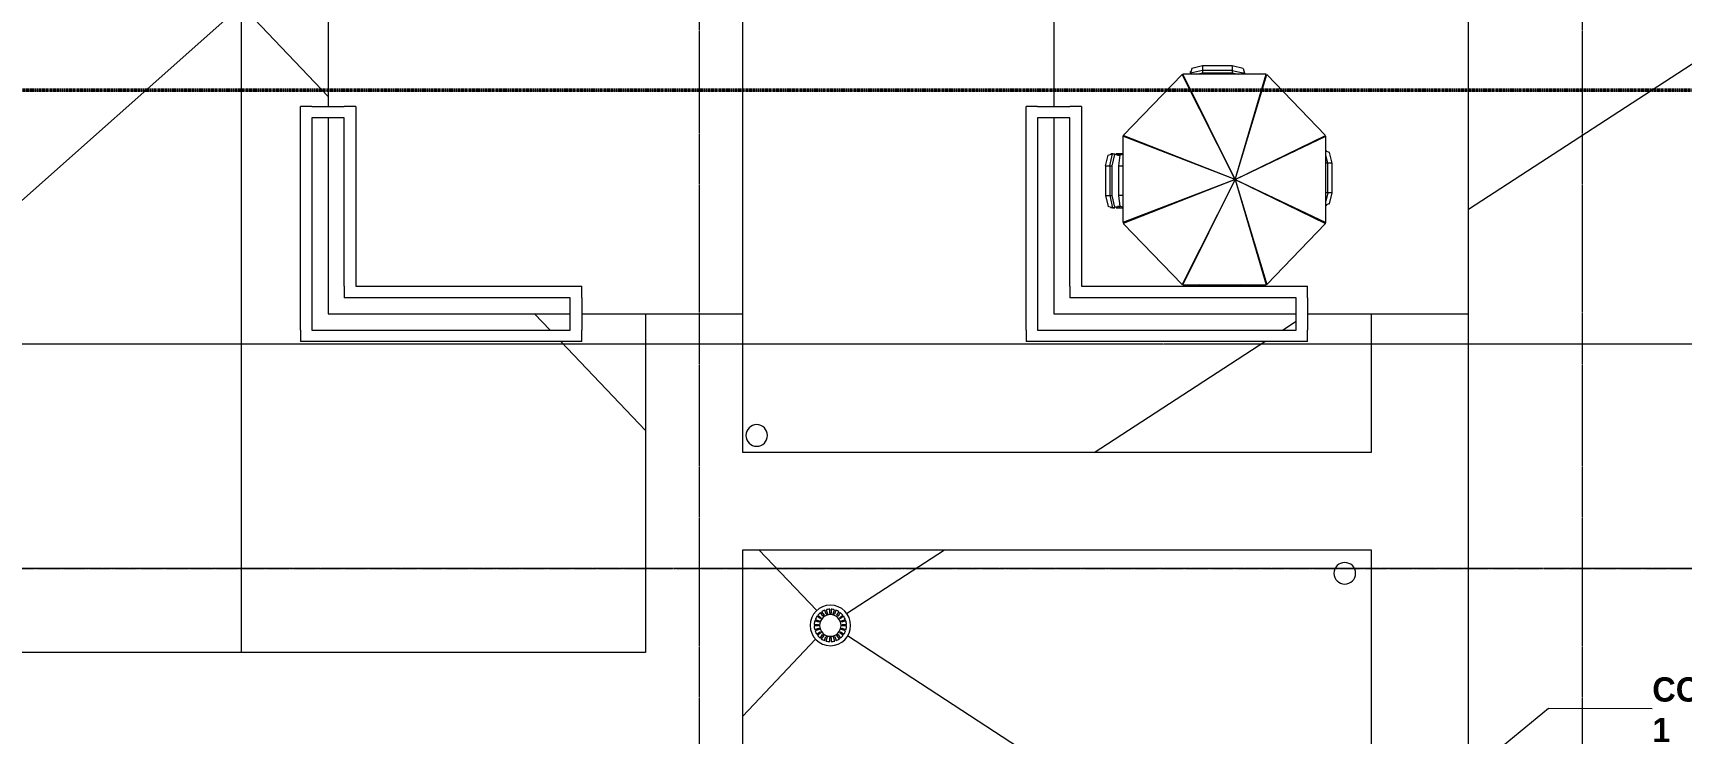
# Model space of a CAD drawing. Header units: inches. Extents: x -4266 to -1814, y 9706 to 12441.
# Drawn here: x -2747 to -2137, y 11009 to 11269 of the extents above; entities that cross this region are included whole.
import ezdxf

# ---------------------------------------------------------------- set-up
doc = ezdxf.new("R2010")
doc.units = ezdxf.units.IN
doc.header["$MEASUREMENT"] = 0
for name, pattern in [('Aligning Line 1_8_', [0.25, 0.125, -0.125]), ('Dash 1_16_', [0.125, 0.0625, -0.0625]), ('Dash Dot 3_16_', [0.3125, 0.1875, -0.0625, 0, -0.0625]), ('Grid Line 1_2_', [0.875, 0.5, -0.125, 0.125, -0.125])]:
    doc.linetypes.add(name, pattern=pattern)
for name, color, linetype, lineweight in [('A-ANNO-SYMB-1', 150, 'Dash Dot 3_16_', 9), ('A-FLOR-2', 10, 'Continuous', 13), ('A-WALL-4', 10, 'Continuous', 13), ('C-PROP-LINE-2', 91, 'Dash 1_16_', 50), ('E-LITE-EQPM-2', 7, 'Continuous', 9), ('G-ANNO-SYMB', 111, 'Aligning Line 1_8_', 9), ('G-ANNO-TEXT', 231, 'Continuous', 9), ('I-FURN', 30, 'Continuous', 9), ('M-EQPM-2', 7, 'Continuous', 9), ('S-GRID-1', 1, 'Grid Line 1_2_', 9)]:
    doc.layers.add(name, color=color, linetype=linetype, lineweight=lineweight)
doc.styles.add('Century Gothic_B', font='GOTHICB.TTF', dxfattribs={"height": 9})

# ---------------------------------------------------------------- blocks, each defined once
blk = doc.blocks.new('Outdoor Table01 - 02ZUTB01_dwg-V202-FLOOR PLAN - 1ST FLOOR')
at = {"layer": 'I-FURN'}
for p, q in [((-37.47, 16.26), (-15.64, 38.89)), ((4, 0), (-15.64, 38.89)), ((-15.38, 39), (4, 0)), ((-15.38, 39), (15.49, 39)), ((-11.45, 39.54), (-11.5, 39.37)), ((-10.75, 39.54), (-11.5, 39.37)), ((-11.49, 39.42), (-11.5, 39.5)), ((-11.5, 39.37), (-11.5, 39)), ((-11.42, 39), (-11.46, 39.24)), ((-7, 39.5), (-9.25, 39)), ((4, 39.5), (-7, 39.5)), ((6.25, 39), (4, 39.5)), ((4, 0), (15.49, 39)), ((4, 0), (15.74, 38.89)), ((7.75, 39.54), (8.5, 39.37)), ((8.46, 39.24), (8.42, 39)), ((8.5, 39.37), (8.45, 39.54)), ((8.5, 39.5), (8.49, 39.42)), ((8.5, 39.37), (8.5, 39)), ((15.74, 38.89), (37.57, 16.26)), ((-11.5, 30.7), (-11.5, 31.19)), ((-7.56, 23.27), (-7.74, 23.24)), ((10.22, 20.61), (10.1, 20.71)), ((4, 0), (-37.57, 16)), ((-37.57, -16), (-37.57, 16)), ((4, 0), (-37.47, 16.26)), ((4, 0), (37.57, 16.26)), ((4, 0), (37.68, 16)), ((37.68, 16), (37.68, -16)), ((-43.99, 6), (-42.99, 10)), ((-41.37, 10.5), (-42.99, 10)), ((-42.37, 6), (-41.37, 10.5)), ((-41.5, 10.5), (-42, 10.5)), ((-42, 10.5), (-41.62, 10.42)), ((-41.42, 10.49), (-41.5, 10.5)), ((-40.56, 10.23), (-41.5, 6)), ((-41.37, 10.5), (-40.5, 10.5)), ((-38.5, 10), (-41.24, 10.46)), ((-40.56, 10.21), (-39.5, 10)), ((-40.5, 10.5), (-40.54, 10.34)), ((-39.7, 10.2), (-40, 10.5)), ((-40, 10.5), (-39, 10.5)), ((-38.5, 10), (-39.5, 10)), ((-38.5, 10), (-39, 10.5)), ((-39, 10.5), (-37.57, 10.5)), ((-39, 10.5), (-37.57, 10.5)), ((-38.5, 10), (-39, 6)), ((-37.57, 10.31), (-38.5, 10)), ((-23.32, 10.71), (-23.39, 10.54)), ((20.51, 7.84), (20.45, 7.97)), ((23.63, 9.5), (24, 9.5)), ((37.68, 9.44), (38, 9.5)), ((37.68, 9.5), (38, 9.5)), ((38.99, 9), (37.68, 9.4)), ((38.37, 5), (37.68, 8.11)), ((38.99, 9), (39.99, 5)), ((-43.99, -5), (-43.99, 6)), ((-43.99, 6), (-42.37, 6)), ((-42.37, -5), (-42.37, 6)), ((-42.37, 6), (-41.5, 6)), ((-41.5, 6), (-41.5, -5)), ((-39, 6), (-39, -5)), ((-37.57, 6), (-39, 6)), ((4, 0), (-37.57, -16)), ((4, 0), (-37.47, -16.26)), ((4, 0), (-15.64, -38.89)), ((4, 0), (-15.38, -39)), ((4, 0), (15.49, -39)), ((4, 0), (37.68, -16)), ((4, 0), (37.57, -16.26)), ((4, 0), (15.74, -38.89)), ((38.37, 5), (37.68, 5)), ((39.99, 5), (38.37, 5)), ((38.37, 5), (38.37, -6)), ((39.99, 5), (39.99, -6)), ((-43.99, -5), (-42.99, -9)), ((-43.99, -5), (-42.37, -5)), ((-42.37, -5), (-41.37, -9.5)), ((-42.37, -5), (-41.5, -5)), ((-41.5, -5), (-40.56, -9.23)), ((-39, -5), (-38.5, -9)), ((-39, -5), (-37.57, -5)), ((38.37, -6), (37.68, -9.11)), ((38.37, -6), (37.68, -6)), ((39.99, -6), (38.37, -6)), ((39.99, -6), (38.99, -10)), ((-42.99, -9), (-41.37, -9.5)), ((-41.62, -9.42), (-42, -9.5)), ((-41.5, -9.5), (-42, -9.5)), ((-41.42, -9.49), (-41.5, -9.5)), ((-41.37, -9.5), (-40.5, -9.5)), ((-38.5, -9), (-41.24, -9.46)), ((-39.5, -9), (-40.56, -9.21)), ((-40.54, -9.34), (-40.5, -9.5)), ((-40, -9.5), (-39.7, -9.2)), ((-39, -9.5), (-40, -9.5)), ((-39.5, -9), (-38.5, -9)), ((-39, -9.5), (-38.5, -9)), ((-37.57, -9.5), (-39, -9.5)), ((-37.57, -9.5), (-39, -9.5)), ((-37.57, -9.31), (-38.5, -9)), ((-23.39, -10.54), (-23.32, -10.71)), ((20.45, -7.97), (20.51, -7.84)), ((25.68, -10.5), (26.1, -10.5)), ((38.99, -10), (37.68, -10.4)), ((38, -10.5), (37.68, -10.44)), ((37.68, -10.5), (38, -10.5)), ((-15.64, -38.89), (-37.47, -16.26)), ((37.57, -16.26), (15.74, -38.89)), ((-8, -23.77), (-8, -24.14)), ((-7.74, -23.24), (-7.56, -23.27)), ((10.1, -20.71), (10.22, -20.61)), ((-12.5, -32.68), (-12.5, -33.2)), ((15.49, -39), (-15.38, -39)), ((-12.5, -39.37), (-12.5, -39)), ((-12, -40.99), (-12.5, -39.37)), ((-8, -40.37), (-12.5, -39.37)), ((-12.49, -39.42), (-12.5, -39.5)), ((-12.5, -39.5), (-12.5, -40)), ((-12.5, -40), (-12.42, -39.62)), ((-12.42, -39), (-12.46, -39.24)), ((-8, -41.99), (-12, -40.99)), ((-10.25, -39), (-8, -39.5)), ((-8, -39.5), (3, -39.5)), ((-8, -40.37), (-8, -39.5)), ((3, -40.37), (-8, -40.37)), ((-8, -41.99), (-8, -40.37)), ((3, -41.99), (-8, -41.99)), ((3, -39.5), (5.25, -39)), ((3, -40.37), (7.5, -39.37)), ((3, -40.37), (3, -39.5)), ((3, -41.99), (3, -40.37)), ((7, -40.99), (3, -41.99)), ((7, -40.99), (7.5, -39.37)), ((7.42, -39), (7.46, -39.24)), ((7.42, -39.62), (7.5, -40)), ((7.49, -39.42), (7.5, -39.5)), ((7.5, -39.37), (7.5, -39)), ((7.5, -39.5), (7.5, -40))]:
    blk.add_line(p, q, dxfattribs=at)

msp = doc.modelspace()

# ---------------------------------------------------------------- linework, layer by layer
at = {"layer": 'A-ANNO-SYMB-1'}
for p, q in [((-1883.64479, 11153.42614), (-4015.08301, 11153.42614)), ((-4015.08301, 11070.38095), (-1883.64479, 11070.38095))]:
    msp.add_line(p, q, dxfattribs=at)
at = {"layer": 'A-FLOR-2'}
for p, q in [((-2772.32374, 11187.97892), (-2672.86435, 11276.2894)), ((-2670.04874, 11276.2894), (-2670.04874, 11039.2894)), ((-2667.67006, 11276.2894), (-2637.92374, 11245.02582)), ((-2637.92374, 11276.2894), (-2637.92374, 11241.3894)), ((-2484.32374, 11164.5894), (-2484.32374, 11276.2894)), ((-2369.12374, 11276.2894), (-2369.12374, 11241.3894)), ((-2215.52374, 11203.33069), (-2103.17352, 11276.2894)), ((-2215.52374, 11164.5894), (-2215.52374, 11276.2894)), ((-2637.92374, 11237.1394), (-2637.92374, 11164.5894)), ((-2369.12374, 11237.1394), (-2369.12374, 11164.5894)), ((-2637.92374, 11164.5894), (-2548.17374, 11164.5894)), ((-2561.39096, 11164.5894), (-2555.68215, 11158.5894)), ((-2543.92374, 11164.5894), (-2484.32374, 11164.5894)), ((-2520.32374, 11164.5894), (-2520.32374, 11039.2894)), ((-2484.32374, 11113.2894), (-2484.32374, 11164.5894)), ((-2369.12374, 11164.5894), (-2279.37374, 11164.5894)), ((-2284.42153, 11158.5894), (-2279.37374, 11161.86737)), ((-2275.12374, 11164.5894), (-2215.52374, 11164.5894)), ((-2251.52374, 11164.5894), (-2251.52374, 11113.2894)), ((-2215.52374, 10934.1894), (-2215.52374, 11164.5894)), ((-2551.6384, 11154.3394), (-2520.32374, 11121.42749)), ((-2354.17969, 11113.2894), (-2290.96617, 11154.3394)), ((-2251.52374, 11113.2894), (-2484.32374, 11113.2894)), ((-2484.32374, 10934.1894), (-2484.32374, 11077.2894)), ((-2484.32374, 11077.2894), (-2251.52374, 11077.2894)), ((-2478.3277, 11077.2894), (-2456.90147, 11054.77029)), ((-2445.88419, 11053.73774), (-2409.61663, 11077.2894)), ((-2251.52374, 11077.2894), (-2251.52374, 10934.1894)), ((-2484.32374, 11015.73376), (-2457.32773, 11044.18614)), ((-2290.43138, 10944.4394), (-2445.48905, 11045.41352)), ((-2520.32374, 11039.2894), (-2772.32374, 11039.2894))]:
    msp.add_line(p, q, dxfattribs=at)
at = {"layer": 'A-WALL-4'}
for p, q in [((-2648.17374, 11158.5894), (-2648.17374, 11241.3894)), ((-2643.92374, 11241.3894), (-2648.17374, 11241.3894)), ((-2643.92374, 11241.3894), (-2631.92374, 11241.3894)), ((-2627.67374, 11241.3894), (-2631.92374, 11241.3894)), ((-2627.67374, 11241.3894), (-2627.67374, 11174.8394)), ((-2379.37374, 11158.5894), (-2379.37374, 11241.3894)), ((-2375.12374, 11241.3894), (-2379.37374, 11241.3894)), ((-2375.12374, 11241.3894), (-2363.12374, 11241.3894)), ((-2358.87374, 11241.3894), (-2363.12374, 11241.3894)), ((-2358.87374, 11241.3894), (-2358.87374, 11174.8394)), ((-2643.92374, 11237.1394), (-2643.92374, 11158.5894)), ((-2631.92374, 11237.1394), (-2643.92374, 11237.1394)), ((-2631.92374, 11174.8394), (-2631.92374, 11237.1394)), ((-2375.12374, 11237.1394), (-2375.12374, 11158.5894)), ((-2363.12374, 11237.1394), (-2375.12374, 11237.1394)), ((-2363.12374, 11174.8394), (-2363.12374, 11237.1394)), ((-2631.92374, 11174.8394), (-2631.92374, 11170.5894)), ((-2627.67374, 11174.8394), (-2543.92374, 11174.8394)), ((-2543.92374, 11170.5894), (-2543.92374, 11174.8394)), ((-2363.12374, 11174.8394), (-2363.12374, 11170.5894)), ((-2358.87374, 11174.8394), (-2275.12374, 11174.8394)), ((-2275.12374, 11170.5894), (-2275.12374, 11174.8394)), ((-2548.17374, 11170.5894), (-2631.92374, 11170.5894)), ((-2548.17374, 11158.5894), (-2548.17374, 11170.5894)), ((-2543.92374, 11170.5894), (-2543.92374, 11158.5894)), ((-2279.37374, 11170.5894), (-2363.12374, 11170.5894)), ((-2279.37374, 11158.5894), (-2279.37374, 11170.5894)), ((-2275.12374, 11170.5894), (-2275.12374, 11158.5894)), ((-2648.17374, 11158.5894), (-2648.17374, 11154.3394)), ((-2543.92374, 11154.3394), (-2648.17374, 11154.3394)), ((-2643.92374, 11158.5894), (-2548.17374, 11158.5894)), ((-2543.92374, 11154.3394), (-2543.92374, 11158.5894)), ((-2379.37374, 11158.5894), (-2379.37374, 11154.3394)), ((-2275.12374, 11154.3394), (-2379.37374, 11154.3394)), ((-2375.12374, 11158.5894), (-2279.37374, 11158.5894)), ((-2275.12374, 11154.3394), (-2275.12374, 11158.5894))]:
    msp.add_line(p, q, dxfattribs=at)
at = {"layer": 'C-PROP-LINE-2'}
msp.add_line((-2068.92374, 11247.3894), (-3400.04874, 11247.3894), dxfattribs=at)
at = {"layer": 'E-LITE-EQPM-2'}
for centre, start, end in [((-2479.13624, 11119.6019), 0, 180), ((-2479.13624, 11119.6019), 180, 0), ((-2261.32374, 11068.5894), 0, 180), ((-2261.32374, 11068.5894), 180, 0)]:
    msp.add_arc(centre, 4, start, end, dxfattribs=at)
at = {"layer": 'G-ANNO-SYMB'}
for p, q in [((-1910.89642, 11153.42614), (-4027.08301, 11153.42614)), ((-1910.89642, 11070.38095), (-4027.08301, 11070.38095))]:
    msp.add_line(p, q, dxfattribs=at)
at = {"layer": 'G-ANNO-TEXT'}
for p, q in [((-2237.55947, 10976.16999), (-2185.87802, 11018.62261)), ((-2185.87802, 11018.62261), (-2147.41155, 11018.58538))]:
    msp.add_line(p, q, dxfattribs=at)
at = {"layer": 'M-EQPM-2', "flags": 128}
for points in [[(-2457.8497, 11049.64854), (-2457.0609, 11049.64854), (-2456.2716, 11049.64854)], [(-2456.11247, 11050.51724), (-2456.86141, 11050.76059), (-2457.61028, 11051.00391)], [(-2457.44753, 11051.47676), (-2456.69739, 11051.23302), (-2455.94679, 11050.98914)], [(-2455.53361, 11051.75823), (-2456.17077, 11052.22115), (-2456.80784, 11052.68401)], [(-2456.50799, 11053.08419), (-2455.86999, 11052.62066), (-2455.23163, 11052.15686)], [(-2454.6099, 11052.7575), (-2455.0729, 11053.39477), (-2455.53583, 11054.03193)], [(-2455.12817, 11054.3215), (-2454.66476, 11053.68366), (-2454.20112, 11053.04552)], [(-2453.43214, 11053.42667), (-2453.67562, 11054.17602), (-2453.91904, 11054.9252)], [(-2453.44264, 11055.07703), (-2453.19908, 11054.32743), (-2452.95543, 11053.57755)], [(-2452.11046, 11053.70807), (-2452.11046, 11054.49625), (-2452.11046, 11055.28419)], [(-2451.61046, 11055.28419), (-2451.61046, 11054.49625), (-2451.61046, 11053.70807)], [(-2450.76548, 11053.57755), (-2450.52183, 11054.32743), (-2450.27827, 11055.07703)], [(-2449.80187, 11054.9252), (-2450.04529, 11054.17602), (-2450.28877, 11053.42667)], [(-2449.51979, 11053.04552), (-2449.05615, 11053.68366), (-2448.59274, 11054.3215)], [(-2448.18508, 11054.03193), (-2448.64801, 11053.39477), (-2449.11101, 11052.7575)], [(-2448.48928, 11052.15686), (-2447.85092, 11052.62066), (-2447.21292, 11053.08419)], [(-2446.91307, 11052.68401), (-2447.55015, 11052.22115), (-2448.1873, 11051.75823)], [(-2447.77413, 11050.98914), (-2447.02352, 11051.23302), (-2446.27338, 11051.47676)], [(-2446.11063, 11051.00391), (-2446.8595, 11050.76059), (-2447.60844, 11050.51724)], [(-2447.44931, 11049.64854), (-2446.66001, 11049.64854), (-2445.87121, 11049.64854)], [(-2456.28396, 11049.14854), (-2457.07142, 11049.14854), (-2457.8588, 11049.14854)], [(-2457.6662, 11047.77501), (-2456.91605, 11048.01875), (-2456.16545, 11048.26263)], [(-2456.02211, 11047.78347), (-2456.77106, 11047.54013), (-2457.51992, 11047.2968)], [(-2456.90568, 11046.04199), (-2456.26768, 11046.50552), (-2455.62933, 11046.96931)], [(-2455.34352, 11046.55893), (-2455.98068, 11046.09601), (-2456.61775, 11045.63315)], [(-2455.63649, 11044.62661), (-2455.17307, 11045.26444), (-2454.70944, 11045.90258)], [(-2454.3092, 11045.60281), (-2454.7722, 11044.96555), (-2455.23512, 11044.32839)], [(-2453.98232, 11043.67712), (-2453.73877, 11044.42671), (-2453.49511, 11045.1766)], [(-2453.02076, 11045.01846), (-2453.26424, 11044.26911), (-2453.50767, 11043.51993)], [(-2452.11046, 11043.29461), (-2452.11046, 11044.08254), (-2452.11046, 11044.87072)], [(-2451.61046, 11044.87072), (-2451.61046, 11044.08254), (-2451.61046, 11043.29461)], [(-2450.21325, 11043.51993), (-2450.45667, 11044.26911), (-2450.70015, 11045.01846)], [(-2450.2258, 11045.1766), (-2449.98214, 11044.42671), (-2449.73859, 11043.67712)], [(-2448.48579, 11044.32839), (-2448.94871, 11044.96555), (-2449.41172, 11045.60281)], [(-2449.01147, 11045.90258), (-2448.54784, 11045.26444), (-2448.08443, 11044.62661)], [(-2447.10316, 11045.63315), (-2447.74023, 11046.09601), (-2448.37739, 11046.55893)], [(-2448.09158, 11046.96931), (-2447.45323, 11046.50552), (-2446.81523, 11046.04199)], [(-2446.20099, 11047.2968), (-2446.94985, 11047.54013), (-2447.6988, 11047.78347)], [(-2447.55546, 11048.26263), (-2446.80486, 11048.01875), (-2446.05471, 11047.77501)], [(-2445.86211, 11049.14854), (-2446.64949, 11049.14854), (-2447.43695, 11049.14854)]]:
    msp.add_lwpolyline(points, dxfattribs=at)
at = {"layer": 'M-EQPM-2'}
for radius, start, end in [(7.5, 0, 180), (7.5, 180, 0), (6, 163.39620751, 176.56835755), (6, 145.54429941, 158.61946), (6, 127.77497888, 140.76774999), (4.42574, 175.34537063, 180), (4.42574, 180, 181.82380764), (4.42574, 157.41475349, 163.89300147), (4, 0, 180), (4, 180, 0), (4.42574, 139.61607261, 146.09382577), (6, 110.06569341, 122.99867428), (4.42574, 121.92952745, 128.40666913), (6, 92.38801546, 105.28958685), (4.42574, 104.32433106, 110.80097817), (4.42574, 86.76177089, 93.23822911), (6, 74.71041315, 87.61198454), (4.42574, 69.19902183, 75.67566894), (6, 57.00132572, 69.93430659), (4.42574, 51.59333087, 58.07047255), (4.42574, 33.90617423, 40.38392739), (6, 39.23225001, 52.22502112), (4.42574, 16.10699853, 22.58524651), (4.42574, 0, 4.65462937), (4.42574, 358.17619236, 0), (6, 21.38054, 34.45570059), (6, 3.43164245, 16.60379249), (6, 181.34518073, 194.61946), (6, 199.39620751, 212.76774999), (6, 217.54429941, 230.99867428), (4.42574, 193.41475349, 199.89300147), (4.42574, 211.61607261, 218.09382577), (6, 235.77497888, 249.28958685), (4.42574, 229.92952745, 236.40666912), (6, 254.06569341, 267.61198454), (4.42574, 248.32433106, 254.80097817), (4.42574, 266.76177089, 273.23822911), (6, 272.38801546, 285.93430659), (4.42574, 285.19902183, 291.67566894), (6, 290.71041315, 304.22502112), (4.42574, 303.59333087, 310.07047255), (4.42574, 321.90617423, 328.38392739), (6, 309.00132572, 322.45570059), (4.42574, 340.10699853, 346.58524651), (6, 327.23225001, 340.60379249), (6, 345.38054, 358.65481927)]:
    msp.add_arc((-2451.86046, 11049.2894), radius, start, end, dxfattribs=at)
at = {"layer": 'S-GRID-1'}
for p, q in [((-2500.32374, 9836.17969), (-2500.32374, 12376.79045)), ((-2173.32374, 9836.17969), (-2173.32374, 12376.79045))]:
    msp.add_line(p, q, dxfattribs=at)

# ---------------------------------------------------------------- block references
at = {"extrusion": (0, 0, -1), "zscale": -1, "rotation": 180}
msp.add_blockref('Outdoor Table01 - 02ZUTB01_dwg-V202-FLOOR PLAN - 1ST FLOOR', (2305.96562, 11214.3769), dxfattribs=at)

# ---------------------------------------------------------------- texts
at = {"layer": 'G-ANNO-TEXT', "char_height": 9, "attachment_point": 1, "style": 'Century Gothic_B'}
for s, insert, width in [('COMPOSITE DECKING - COLOR', (-2147.41155, 11030.09011), 230.583), ('\\fCentury Gothic|b1|i0|c0|p34|;1', (-2147.41155, 11015.09011), 8.787)]:
    msp.add_mtext(s, dxfattribs=dict(at, insert=insert, width=width))

doc.saveas('drawing.dxf')
